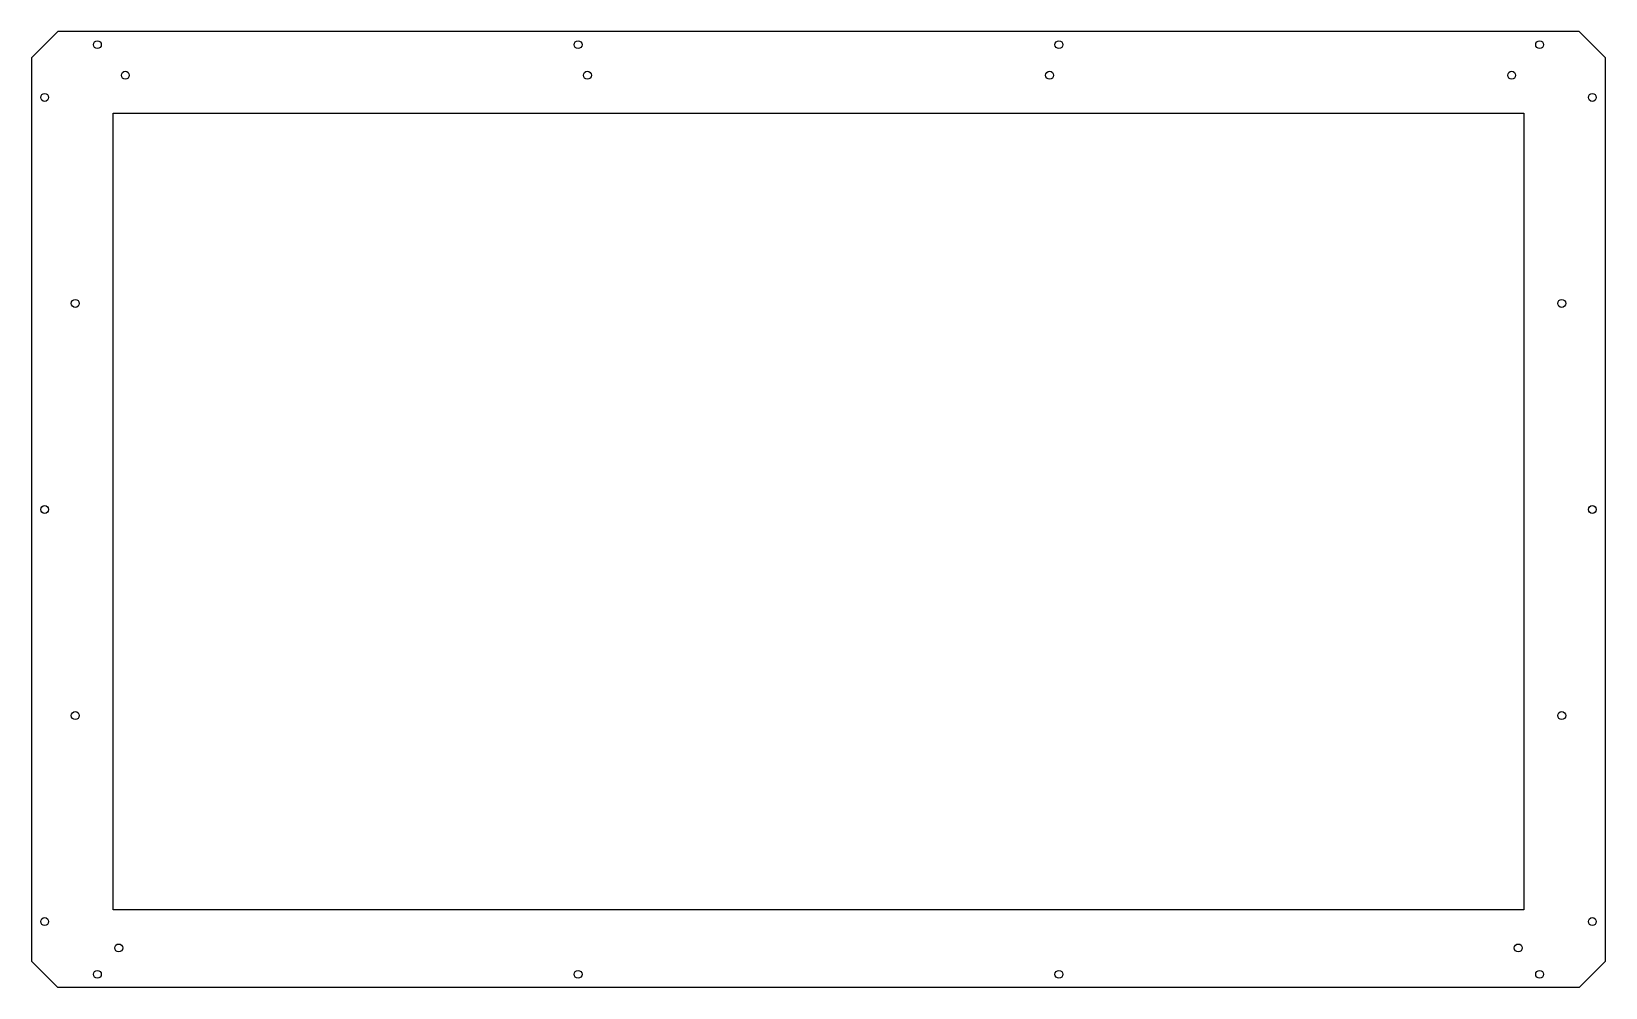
# Model space of a CAD drawing. Header units: millimetres. Extents: x -99 to 498, y -185 to 178.
import ezdxf

# ---------------------------------------------------------------- set-up
doc = ezdxf.new("R2010")
doc.units = ezdxf.units.MM
doc.header["$MEASUREMENT"] = 0
doc.layers.add('layer 1', color=3, linetype='Continuous', lineweight=25)
doc.layers.add('Shape2DView010', color=7, linetype='Continuous')

msp = doc.modelspace()

# ---------------------------------------------------------------- linework, layer by layer
at = {"layer": 'layer 1'}
for centre in [(-73.7082, 172.6), (108.692, 172.6), (291.092, 172.6), (473.492, 172.6), (-63.1082, 161), (112.225, 161), (287.558, 161), (462.892, 161), (-93.7082, 152.6), (493.492, 152.6), (-82.1082, 74.45), (481.892, 74.45), (-93.7082, -3.7), (493.492, -3.7), (-82.1082, -81.85), (481.892, -81.85), (-93.7082, -160), (493.492, -160), (-65.6082, -170), (465.392, -170), (-73.7082, -180), (108.692, -180), (291.092, -180), (473.492, -180)]:
    msp.add_circle(centre, 1.5, dxfattribs=at)
at = {"layer": 'Shape2DView010'}
for p, q in [((-88.7082, 177.6), (-98.7082, 167.6)), ((488.492, 177.6), (-88.7082, 177.6)), ((498.492, 167.6), (488.492, 177.6)), ((-98.7082, 167.6), (-98.7082, -175)), ((498.492, -175), (498.492, 167.6)), ((-67.7082, -155.6), (-67.7082, 146.6)), ((-67.7082, 146.6), (467.492, 146.6)), ((467.492, 146.6), (467.492, -155.6)), ((467.492, -155.6), (-67.7082, -155.6)), ((-88.7082, -185), (-98.7082, -175)), ((488.492, -185), (498.492, -175)), ((488.492, -185), (-88.7082, -185))]:
    msp.add_line(p, q, dxfattribs=at)

doc.saveas('drawing.dxf')
